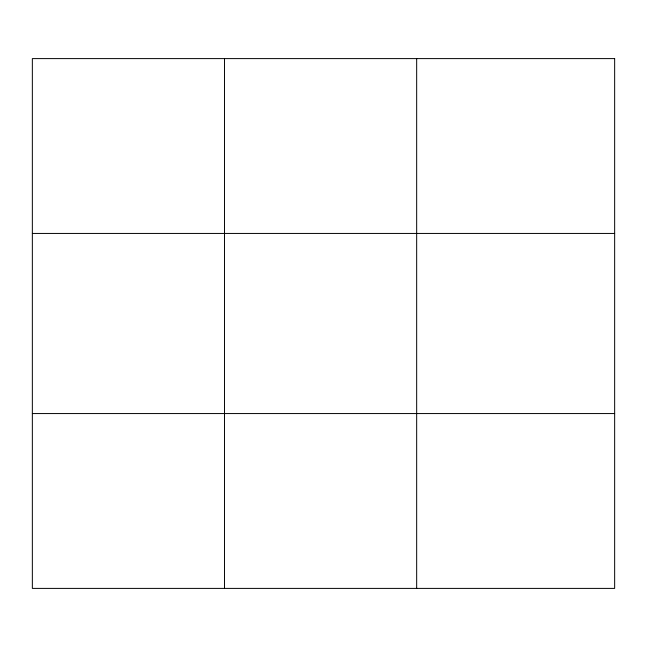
<?xml version="1.0" encoding="UTF-8"?>
<svg xmlns="http://www.w3.org/2000/svg" width="647" height="647" viewBox="0 0 647 647"><rect width="100%" height="100%" fill="white"/><g stroke="black" fill="none" stroke-linecap="round" stroke-linejoin="round"><path stroke-width="0.97" d="M224.509 58.602L224.509 588.398M416.668 58.602L416.668 588.398M32.35 233.438L614.65 233.438M32.35 413.562L614.65 413.562M614.65 58.602L614.65 588.398L32.35 588.398L32.35 58.602L614.65 58.602"/></g></svg>
